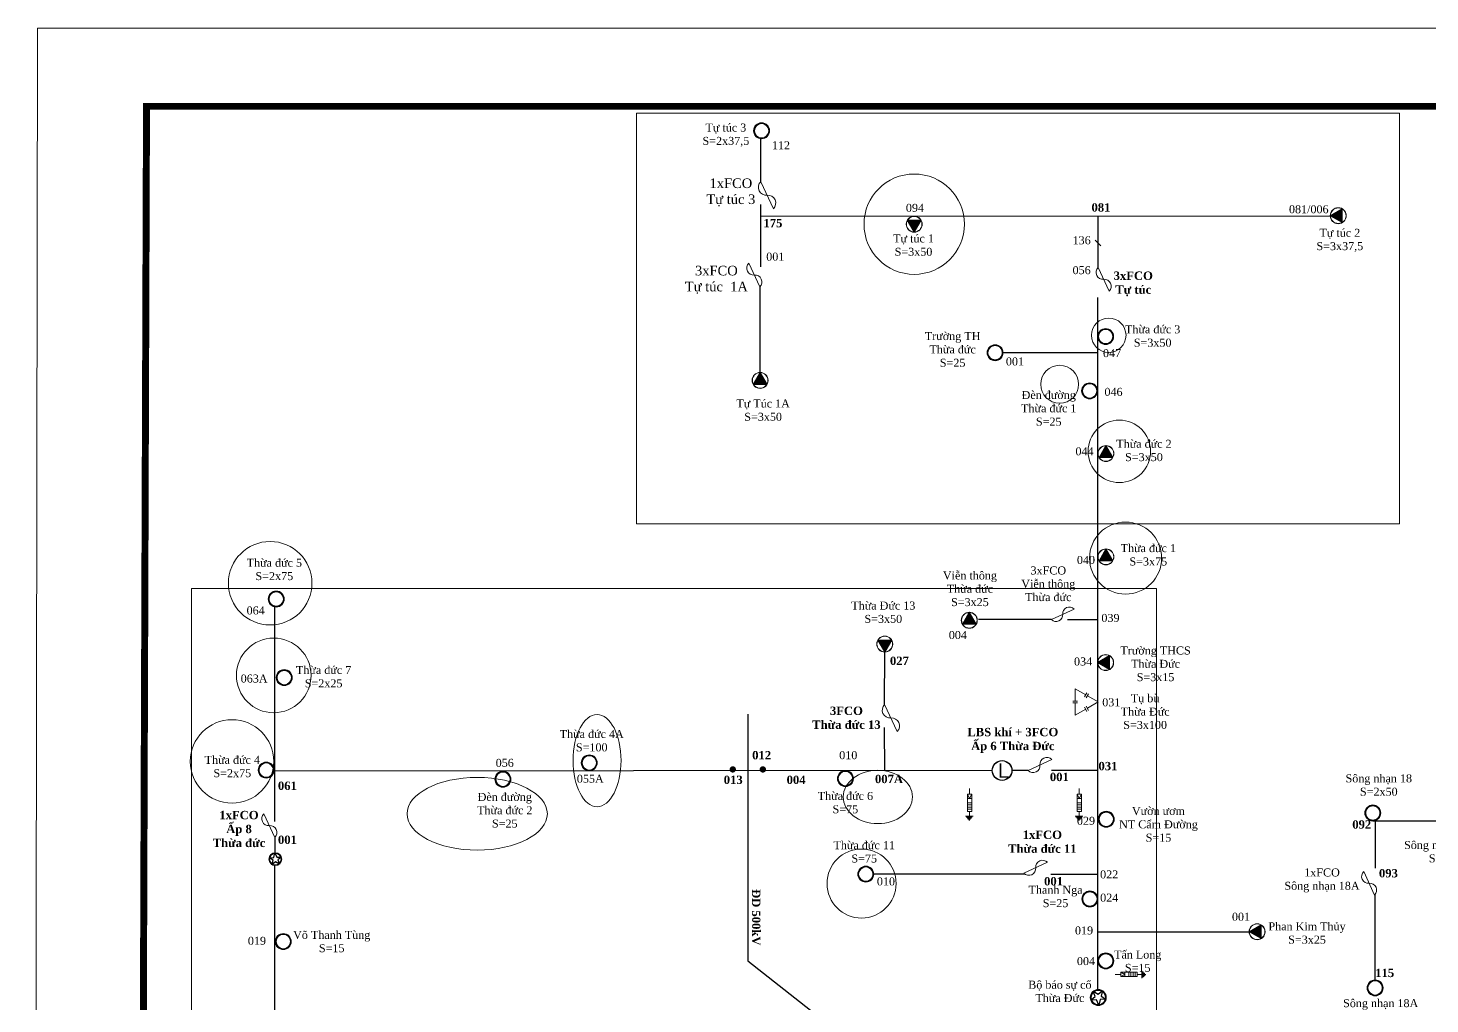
# Model space of a CAD drawing. Header units: inches. Extents: x 4393 to 9189, y -189 to 2360.
# Drawn here: x 4392.9 to 4876.5, y 1661.4 to 1998.1 of the extents above; entities that cross this region are included whole.
import ezdxf
from ezdxf.enums import TextEntityAlignment as Align

# ---------------------------------------------------------------- set-up
doc = ezdxf.new("R2010")
doc.units = ezdxf.units.IN
doc.header["$MEASUREMENT"] = 0
doc.layers.get('Defpoints').update_dxf_attribs({"lineweight": 13})
for name, color, linetype, lineweight in [('Day 220kV', 6, 'Continuous', 30), ('Day 22kV', 1, 'Continuous', 25), ('Khung', 7, 'Continuous', 20), ('TBA', 5, 'Continuous', 18), ('Text', 7, 'Continuous', 15), ('Thiet bi', 3, 'Continuous', 18)]:
    doc.layers.add(name, color=color, linetype=linetype, lineweight=lineweight)
doc.layers.add('TEXT477TANPHU', color=7, linetype='Continuous')
doc.styles.get("Standard").update_dxf_attribs({"font": 'arial.ttf'})
doc.styles.add('TimeNRoman', font='times.ttf')
doc.styles.add('TimeNRoman-B', font='timesbd.ttf')

# ---------------------------------------------------------------- blocks, each defined once
blk = doc.blocks.new('FCO')
at = {"color": 0}
blk.add_lwpolyline([(0, 0, 0.707499), (1.13, 0.53, -0.707499), (2.26, 1.05, -5.301682)], format="xyb", dxfattribs=at)
blk.add_lwpolyline([(0, 0), (2.26, 1.05)], dxfattribs=at)
blk = doc.blocks.new('TBA 3P')
h = blk.add_hatch(color=4)
h.set_gradient(color1=(0, 0, 255), one_color=1, tint=1, name='INVSPHERICAL')
h.paths.add_polyline_path([(-0.01, 1.58), (0, 1.6, 0.414214), (-0.8, 0.8, 0.131652), (-0.69, 0.4), (-0.68, 0.42, -0.12747), (-0.78, 0.8, -0.409402)])
h = blk.add_hatch(color=4)
h.set_gradient(color1=(0, 0, 255), one_color=1, tint=1, name='INVSPHERICAL')
h.paths.add_polyline_path([(0.8, 0.8, 1), (-0.8, 0.8, 1)])
h.paths.add_polyline_path([(-0.78, 0.8, -1), (0.78, 0.8, -1)], flags=16)
h = blk.add_hatch(color=4)
h.set_gradient(color1=(0, 0, 255), one_color=1, tint=1, name='SPHERICAL')
h.paths.add_polyline_path([(0, 1.6), (0.01, 1.58, -0.409402), (0.78, 0.8, -0.12747), (0.68, 0.42), (0.69, 0.4, 0.131652), (0.8, 0.8, 0.414214)])
h = blk.add_hatch()
h.set_pattern_fill('AR-HBONE', color=4, scale=0.25, style=0)
h.paths.add_polyline_path([(0.69, 0.4), (0.67, 0.4, -0.566432), (-0.67, 0.4), (-0.69, 0.4, 0.57735)])
at = {"color": 0}
blk.add_lwpolyline([(0, 1.6, 0, 1.39, 0), (0, 0.4, 0, 0, 0)], format="xyseb", dxfattribs=at)
blk.add_lwpolyline([(-0.69, 0.4), (0.69, 0.4), (0, 1.6)], close=True, dxfattribs=at)
for radius in [0.8, 0.778]:
    blk.add_circle((0, 0.8), radius, dxfattribs=at)
blk = doc.blocks.new('TBA 1P')
h = blk.add_hatch(color=4)
h.set_gradient(color1=(0, 0, 255), one_color=1, tint=1, name='SPHERICAL')
h.paths.add_polyline_path([(0.8, 0.8, 1), (-0.8, 0.8, 1)])
h.paths.add_polyline_path([(-0.77, 0.8, -1), (0.77, 0.8, -1)], flags=16)
at = {"color": 0}
for radius in [0.8, 0.769, 0.759, 0.759, 0.748, 0.737, 0.726, 0.715]:
    blk.add_circle((0, 0.8), radius, dxfattribs=at)
blk = doc.blocks.new('ngoi sao')
at = {"layer": 'Day 22kV', "color": 1}
for p, q in [((7789, 2470), (7803.5, 2474.7)), ((7803.5, 2465.3), (7789, 2470)), ((7803.5, 2474.7), (7803.5, 2490)), ((7803.5, 2490), (7812.5, 2477.6)), ((7812.5, 2477.6), (7827, 2482.3)), ((7827, 2482.3), (7818, 2470)), ((7818, 2470), (7827, 2457.7)), ((7803.5, 2450), (7803.5, 2465.3)), ((7812.5, 2462.4), (7803.5, 2450)), ((7827, 2457.7), (7812.5, 2462.4))]:
    blk.add_line(p, q, dxfattribs=at)
blk = doc.blocks.new('báo sự cố')
at = {"layer": 'Day 22kV', "color": 1, "xscale": 0.1313280000002237, "yscale": 0.1313280000002237, "zscale": 0.1313280000002237}
blk.add_blockref('ngoi sao', (6759.61, 2134.29, 3), dxfattribs=at)
at = {"layer": 'TBA', "xscale": 3.449999999999818, "yscale": 3.449999999999818, "zscale": 3.449999999999818, "rotation": 90}
blk.add_blockref('TBA 1P', (7788, 2458.76), dxfattribs=at)
blk = doc.blocks.new('LA')
at = {"color": 0}
for p, q in [((0.33, -2.28), (0.53, -2.69)), ((0.33, -2.28), (0.74, -2.28)), ((0.33, -3.92), (0.33, -2.28)), ((0.52, -1.72), (0.52, -2.28)), ((0.53, -2.69), (0.74, -2.28)), ((0.74, -2.28), (0.74, -3.92)), ((0.33, -2.69), (0.74, -2.69)), ((0.33, -3.1), (0.74, -3.1)), ((0.33, -3.3), (0.74, -3.3)), ((0.33, -3.51), (0.74, -3.51)), ((0.33, -3.71), (0.74, -3.71)), ((0.74, -3.92), (0.33, -3.92)), ((0.53, -3.92), (0.53, -4.39)), ((0.88, -4.39), (0.14, -4.39)), ((0.22, -4.48), (0.8, -4.48)), ((0.3, -4.58), (0.72, -4.58)), ((0.38, -4.67), (0.64, -4.67)), ((0.46, -4.77), (0.56, -4.77))]:
    blk.add_line(p, q, dxfattribs=at)
blk = doc.blocks.new('TU BU')
at = {"color": 0}
for points in [[(0.59, -1.02), (0, 0), (-0.59, -1.02)], [(-0.68, -1.18), (-1.27, -2.19), (-0.09, -2.19)], [(-0.48, -1.29), (-0.88, -1.06)], [(-0.39, -1.13), (-0.78, -0.9)], [(0.09, -2.19), (1.27, -2.19), (0.68, -1.18)], [(0.41, -1.13), (0.8, -0.9)], [(0.5, -1.29), (0.9, -1.06)], [(-0.09, -2.42), (-0.09, -1.96)], [(0.09, -2.42), (0.09, -1.96)]]:
    blk.add_lwpolyline(points, dxfattribs=at)
blk = doc.blocks.new('LBS khí')
blk.add_circle((1.09, -1.12), 3.4)
at = {"layer": 'TEXT477TANPHU', "color": 7, "true_color": 0xffffff, "insert": (-0.34, 1.36), "char_height": 5, "attachment_point": 1}
blk.add_mtext_dynamic_manual_height_columns('L', width=1.1505, gutter_width=1, heights=[0], dxfattribs=at)

msp = doc.modelspace()

# ---------------------------------------------------------------- linework, layer by layer
at = {"color": 4}
msp.add_line((4762, 1915.49), (4762, 1933.21), dxfattribs=at)
msp.add_circle((4728.88, 1741.93), 3.4)
at = {"layer": 'Day 220kV', "color": 6}
for p, q in [((4641.13, 1761.33), (4641.13, 1676.27)), ((4641.13, 1676.27), (4741.13, 1597.77))]:
    msp.add_line(p, q, dxfattribs=at)
at = {"layer": 'Day 22kV', "color": 50}
for p, q in [((4645.64, 1945.1), (4645.69, 1959.91)), ((4645.69, 1933.23), (4645.64, 1937.18)), ((4688.35, 1764.72), (4688.41, 1782.78)), ((4688.4, 1741.92), (4688.35, 1756.8))]:
    msp.add_line(p, q, dxfattribs=at)
at = {"layer": 'Day 22kV', "color": 6}
msp.add_line((4761.95, 1686.29), (4814.11, 1686.29), dxfattribs=at)
at = {"layer": 'Day 22kV', "color": 4}
for points in [[(4645.65, 1915.7), (4645.65, 1934.33)], [(4645.69, 1933.23), (4842.09, 1933.35)], [(4645.47, 1879.22), (4645.47, 1909.01)], [(4761.95, 1666.35), (4761.95, 1905.16)], [(4761.95, 1886.08), (4729.24, 1886.08)], [(4477.99, 1724.29), (4477.99, 1798.37)], [(4745.9, 1794.01), (4720.74, 1794.01)], [(4751.42, 1794.01), (4761.85, 1794.01)], [(4725.49, 1741.92), (4477.99, 1741.75)], [(4737.87, 1741.93), (4732.28, 1741.92)], [(4745.88, 1742.01), (4761.95, 1742.01)], [(4857.72, 1708.22), (4857.72, 1724.48)], [(4478.05, 1651.41), (4477.99, 1709)], [(4684.63, 1706.31), (4736.63, 1706.31)], [(4745.69, 1706.13), (4761.95, 1706.13)], [(4857.54, 1669.37), (4857.54, 1699.16)]]:
    msp.add_lwpolyline(points, dxfattribs=at)
at = {"layer": 'Day 22kV', "ltscale": 15}
msp.add_lwpolyline([(4762.99, 1922.92), (4761.02, 1924.89)], dxfattribs=at)
at = {"layer": 'Day 22kV', "const_width": 1.08}
for points in [[(4635.42, 1742.3, 1), (4636.53, 1742.3, 1), (4635.42, 1742.3, 2.414214)], [(4645.79, 1742.3, 1), (4646.91, 1742.3, 1), (4645.79, 1742.3, 2.414214)]]:
    msp.add_lwpolyline(points, format="xyb", dxfattribs=at)
at = {"layer": 'Day 22kV'}
msp.add_lwpolyline([(4856.77, 1724.5), (4908.03, 1724.5)], dxfattribs=at)
at = {"layer": 'Day 22kV', "color": 6}
msp.add_lwpolyline([(4478.07, 1713.49), (4478.07, 1718.8)], dxfattribs=at)
at = {"layer": 'Defpoints'}
msp.add_lwpolyline([(4392.87, -188.87), (7812.22, -188.46), (7812.16, 1998.11), (4396.1, 1998.09)], close=True, dxfattribs=at)
at = {"layer": 'Khung', "const_width": 2.4}
msp.add_lwpolyline([(4433.74, 1971.09), (4426.33, -167.86), (7785.22, -167.72), (7785.16, 1971.11)], close=True, dxfattribs=at)
at = {"layer": 'Text', "color": 2}
for points in [[(4865.95, 1827.01), (4602.75, 1827.01), (4602.75, 1968.69), (4865.95, 1968.69)], [(4449.27, 1804.74), (4782.18, 1804.74), (4782.18, 1652.74), (4449.27, 1652.74)]]:
    msp.add_lwpolyline(points, close=True, dxfattribs=at)
for centre, radius in [((4698.56, 1930.43), 17.31), ((4476.4, 1806.55), 14.4), ((4477.63, 1774.73), 12.87), ((4463.23, 1745.06), 14.4)]:
    msp.add_circle(centre, radius, dxfattribs=at)
at = {"layer": 'Text', "color": 3}
for centre, radius in [((4765.67, 1892.09), 5.96), ((4748.75, 1875.19), 6.54), ((4769.33, 1852.06), 10.77), ((4771.48, 1815.21), 12.44), ((4680.4, 1702.91), 11.9)]:
    msp.add_circle(centre, radius, dxfattribs=at)
at = {"layer": 'Text', "color": 2}
for centre, major_axis, ratio in [((4589.16, 1745.34), (0, -15.91), 0.519865), ((4686.01, 1732.8), (-11.95, 0), 0.768291), ((4547.81, 1726.98), (-24.2, 0), 0.518354)]:
    msp.add_ellipse(centre, major_axis=major_axis, ratio=ratio, dxfattribs=at)

# ---------------------------------------------------------------- block references
at = {"color": 0}
msp.add_blockref('LBS khí', (4727.79, 1743.04), dxfattribs=at)
at = {"layer": 'Day 22kV', "color": 6, "xscale": 0.8000000000000539, "yscale": 0.8000000000001819, "zscale": 0.8000000000000539, "rotation": 345.0685828218457}
msp.add_blockref('báo sự cố', (-2046.56, 1415.52), dxfattribs=at)
at = {"layer": 'Day 22kV', "color": 1, "rotation": 165.068582821896}
msp.add_blockref('báo sự cố', (12917.97, 2033.37), dxfattribs=at)
at = {"layer": 'TBA', "xscale": 3.450000000000728, "yscale": 3.450000000000728, "zscale": 3.450000000000728}
for name, p, rotation in [('TBA 1P', (4643.16, 1962.66), 270), ('TBA 3P', (4847.61, 1933.36), 90), ('TBA 3P', (4698.56, 1933.19), 180), ('TBA 1P', (4767.37, 1891.67), 90), ('TBA 1P', (4729.24, 1886.08), 90), ('TBA 1P', (4761.85, 1872.92), 90), ('TBA 1P', (4481.25, 1801.09), 90), ('TBA 3P', (4688.41, 1788.3), 180), ('TBA 3P', (4767.37, 1779.17), 90), ('TBA 1P', (4484.01, 1773.98), 90), ('TBA 1P', (4477.8, 1742.05), 90), ('TBA 3P', (4819.63, 1686.29), 90)]:
    msp.add_blockref(name, p, dxfattribs=dict(at, rotation=rotation))
for name, p in [('TBA 3P', (4645.41, 1873.76)), ('TBA 3P', (4764.71, 1848.54)), ('TBA 3P', (4764.71, 1812.88)), ('TBA 3P', (4717.57, 1790.99)), ('TBA 1P', (4586.48, 1741.8)), ('TBA 1P', (4556.69, 1736.16)), ('TBA 1P', (4674.84, 1736.38)), ('TBA 1P', (4764.82, 1722.33)), ('TBA 1P', (4856.77, 1724.5)), ('TBA 1P', (4681.87, 1703.4)), ('TBA 1P', (4759.16, 1694.83)), ('TBA 1P', (4480.92, 1680.14)), ('TBA 1P', (4764.64, 1673.45)), ('TBA 1P', (4857.57, 1664.15))]:
    msp.add_blockref(name, p, dxfattribs=at)
at = {"layer": 'Thiet bi'}
for name, p, xscale, yscale, zscale, rotation in [('FCO', (4645.64, 1945.1), 4.139999999999418, 4.139999999999418, 4.139999999999418, 270), ('FCO', (4645.32, 1908.8), 3.600000000000364, 3.600000000000364, 3.600000000000364, 90), ('FCO', (4762, 1915.49), 3.600000000000364, 3.600000000000364, 3.600000000000364, 270), ('TU BU', (4761.97, 1765.56), 3.600000000000364, 3.600000000000364, 3.600000000000364, 270), ('FCO', (4688.35, 1764.72), 4.139999999999418, 4.139999999999418, 4.139999999999418, 270), ('FCO', (4477.99, 1718.85), 3.600000000000364, 3.600000000000364, 3.600000000000364, 90), ('FCO', (4857.4, 1698.95), 3.600000000000364, 3.600000000000364, 3.600000000000364, 90), ('LA', (4761.95, 1669.75), 3.450000000000728, 3.450000000000728, 3.450000000000728, 90)]:
    msp.add_blockref(name, p, dxfattribs=dict(at, xscale=xscale, yscale=yscale, zscale=zscale, rotation=rotation))
for name, p, xscale, yscale, zscale in [('FCO', (4745.9, 1794.01), 3.450000000000728, 3.450000000000728, 3.450000000000728), ('FCO', (4737.87, 1741.93), 3.600000000000364, 3.600000000000364, 3.600000000000364), ('LA', (4715.73, 1741.92), 3.600000000000364, 3.600000000000364, 3.600000000000364), ('LA', (4753.58, 1741.92), 3.600000000000364, 3.600000000000364, 3.600000000000364), ('FCO', (4736.42, 1706.46), 3.600000000000364, 3.600000000000364, 3.600000000000364)]:
    msp.add_blockref(name, p, dxfattribs=dict(at, xscale=xscale, yscale=yscale, zscale=zscale))

# ---------------------------------------------------------------- texts
at = {"layer": 'Text'}
for s, height, style, p in [('112', 2.76, 'TimeNRoman', (4652.6, 1956.29)), ('094', 2.76, 'TimeNRoman', (4698.82, 1934.69)), ('081', 2.88, 'TimeNRoman-B', (4762.99, 1934.77)), ('081/006', 2.76, 'TimeNRoman', (4834.68, 1934.21)), ('175', 2.88, 'TimeNRoman-B', (4649.83, 1929.36)), ('136', 2.76, 'TimeNRoman', (4756.32, 1923.5)), ('001', 2.76, 'TimeNRoman', (4650.65, 1917.85)), ('056', 2.76, 'TimeNRoman', (4756.32, 1913.19)), ('047', 2.76, 'TimeNRoman', (4766.82, 1884.57)), ('001', 2.76, 'TimeNRoman', (4733.32, 1881.7)), ('046', 2.76, 'TimeNRoman', (4767.32, 1871.19)), ('044', 2.76, 'TimeNRoman', (4757.32, 1850.69)), ('040', 2.76, 'TimeNRoman', (4757.82, 1813.19)), ('064', 2.76, 'TimeNRoman', (4471.39, 1795.78)), ('039', 2.76, 'TimeNRoman', (4766.26, 1793.19)), ('004', 2.76, 'TimeNRoman', (4713.62, 1787.28)), ('027', 2.88, 'TimeNRoman-B', (4693.46, 1778.33)), ('034', 2.76, 'TimeNRoman', (4756.82, 1778.17)), ('063A', 2.76, 'TimeNRoman', (4470.86, 1772.28)), ('031', 2.76, 'TimeNRoman', (4766.56, 1764.08)), ('056', 2.76, 'TimeNRoman', (4557.32, 1743.19)), ('012', 2.88, 'TimeNRoman-B', (4645.93, 1745.77)), ('010', 2.76, 'TimeNRoman', (4675.82, 1745.83)), ('001', 2.88, 'TimeNRoman-B', (4748.63, 1738.27)), ('031', 2.88, 'TimeNRoman-B', (4765.4, 1742.01)), ('061', 2.88, 'TimeNRoman-B', (4482.33, 1735.22)), ('055A', 2.76, 'TimeNRoman', (4586.82, 1737.69)), ('013', 2.88, 'TimeNRoman-B', (4636.13, 1737.27)), ('004', 2.88, 'TimeNRoman-B', (4657.82, 1737.27)), ('007A', 2.88, 'TimeNRoman-B', (4689.87, 1737.56)), ('029', 2.76, 'TimeNRoman', (4757.82, 1723.19)), ('092', 2.88, 'TimeNRoman-B', (4852.95, 1721.86)), ('001', 2.88, 'TimeNRoman-B', (4482.35, 1716.59)), ('022', 2.76, 'TimeNRoman', (4765.82, 1704.69)), ('093', 2.88, 'TimeNRoman-B', (4862.15, 1705.04)), ('010', 2.76, 'TimeNRoman', (4688.82, 1702.28)), ('001', 2.88, 'TimeNRoman-B', (4746.63, 1702.27)), ('024', 2.76, 'TimeNRoman', (4765.84, 1696.66)), ('001', 2.76, 'TimeNRoman', (4811.3, 1690.09)), ('019', 2.76, 'TimeNRoman', (4757.15, 1685.36)), ('019', 2.76, 'TimeNRoman', (4471.83, 1681.78)), ('004', 2.76, 'TimeNRoman', (4757.82, 1674.78)), ('115', 2.88, 'TimeNRoman-B', (4860.87, 1670.64))]:
    msp.add_text(s, height=height, dxfattribs=dict(at, style=style)).set_placement(p, align=Align.CENTER)
at = {"layer": 'Text', "style": 'TimeNRoman-B'}
msp.add_text('ÐD 500kV', height=2.88, rotation=269.995, dxfattribs=at).set_placement((4642.63, 1691.27), align=Align.CENTER)
at = {"layer": 'Text', "attachment_point": 5}
for s, insert, char_height, width, style in [('Tự túc 3\\PS=2x37,5', (4633.6, 1961.15), 2.76, 34.1996, 'TimeNRoman'), ('1xFCO\\PTự túc 3', (4635.32, 1941.38), 3.312, 5.115907697472721e-15, 'TimeNRoman'), ('Tự túc 1\\PS=3x50', (4698.32, 1923.19), 2.76, 4.263256414560601e-15, 'TimeNRoman'), ('Tự túc 2\\PS=3x37,5', (4845.39, 1924.83), 2.76, 4.263256414560601e-15, 'TimeNRoman'), ('3xFCO\\PTự túc  1A', (4630.32, 1911.24), 3.312, 5.115907697472721e-15, 'TimeNRoman'), ('3xFCO\\PTự túc', (4774.13, 1909.83), 2.88, 35.6866, 'TimeNRoman-B'), ('Tr{\\fTimes New Roman|b0|i0|c163|p18;ư}ờng TH\\PThừa {\\fTimes New Roman|b0|i0|c238|p18;đ}ức\\PS=25', (4711.82, 1887.2), 2.76, 34.1996, 'TimeNRoman'), ('Thừa {\\fTimes New Roman|b0|i0|c238|p18;đ}ức 3\\PS=3x50', (4780.82, 1891.83), 2.76, 34.1996, 'TimeNRoman'), ('{\\fTimes New Roman|b0|i0|c238|p18;Đ}èn {\\fTimes New Roman|b0|i0|c238|p18;đ\\fTimes New Roman|b0|i0|c163|p18;ư}ờng\\PThừa {\\fTimes New Roman|b0|i0|c238|p18;đ}ức 1\\PS=25', (4744.97, 1866.88), 2.76, 34.1996, 'TimeNRoman'), ('Tự Túc 1A\\PS=3x50', (4646.44, 1866.25), 2.76, 34.1996, 'TimeNRoman'), ('Thừa {\\fTimes New Roman|b0|i0|c238|p18;đ}ức 2\\PS=3x50', (4777.82, 1852.33), 2.76, 34.1996, 'TimeNRoman'), ('Thừa {\\fTimes New Roman|b0|i0|c238|p18;đ}ức 1\\PS=3x75', (4779.32, 1816.33), 2.76, 34.1996, 'TimeNRoman'), ('Thừa {\\fTimes New Roman|b0|i0|c238|p18;đ}ức 5\\PS=2x75', (4477.83, 1811.28), 2.76, 34.1996, 'TimeNRoman'), ('Viễn thông\\PThừa {\\fTimes New Roman|b0|i0|c238|p34;đ}ức \\PS=3x25', (4717.78, 1804.61), 2.76, 34.1996, 'TimeNRoman'), ('3xFCO \\PViễn thông\\PThừa {\\fTimes New Roman|b0|i0|c238|p18;đ}ức', (4744.82, 1806.33), 2.76, 34.1996, 'TimeNRoman'), ('Thừa Đức 13\\PS=3x50', (4687.91, 1796.52), 2.76, 34.1996, 'TimeNRoman'), ('Tr{\\fTimes New Roman|b0|i0|c163|p18;ư}ờng THCS\\PThừa {\\fTimes New Roman|b0|i0|c238|p18;Đ}ức\\PS=3x15', (4781.82, 1778.71), 2.76, 34.1996, 'TimeNRoman'), ('Thừa {\\fTimes New Roman|b0|i0|c238|p18;đ}ức 7\\PS=2x25', (4494.83, 1774.28), 2.76, 34.1996, 'TimeNRoman'), ('Tụ bù \\PThừa {\\fTimes New Roman|b0|i0|c238|p18;Đ}ức\\PS=3x100', (4778.23, 1762.23), 2.76, 34.1996, 'TimeNRoman'), ('3FCO\\PThừa {\\fTimes New Roman|b1|i0|c238|p18;đ}ức 13', (4675.18, 1760.11), 2.88, 35.6866, 'TimeNRoman-B'), ('Thừa {\\fTimes New Roman|b0|i0|c238|p18;đ}ức 4A\\PS=100', (4587.32, 1752.19), 2.76, 34.1996, 'TimeNRoman'), ('LBS khí + 3FCO\\PẤp 6 Thừa Đức ', (4732.58, 1752.32), 2.88, 35.6866, 'TimeNRoman-B'), ('Thừa {\\fTimes New Roman|b0|i0|c238|p18;đ}ức 4\\PS=2x75', (4463.33, 1743.28), 2.76, 34.1996, 'TimeNRoman'), ('Sông nhạn 18\\PS=2x50', (4858.83, 1736.89), 2.76, 34.8665, 'TimeNRoman'), ('{\\fTimes New Roman|b0|i0|c238|p18;Đ}èn {\\fTimes New Roman|b0|i0|c238|p18;đ\\fTimes New Roman|b0|i0|c163|p18;ư}ờng\\PThừa {\\fTimes New Roman|b0|i0|c238|p18;đ}ức 2\\PS=25', (4557.32, 1728.19), 2.76, 34.1996, 'TimeNRoman'), ('Thừa {\\fTimes New Roman|b0|i0|c238|p18;đ}ức 6\\PS=75', (4674.82, 1730.83), 2.76, 34.1996, 'TimeNRoman'), ('1xFCO\\PẤp 8\\PThừa {\\fTimes New Roman|b1|i0|c238|p18;đ}ức', (4465.64, 1721.72), 2.88, 35.6866, 'TimeNRoman-B'), ('V{\\fTimes New Roman|b0|i0|c163|p18;ư}ờn {\\fTimes New Roman|b0|i0|c163|p18;ươ}m\\PNT Cẩm {\\fTimes New Roman|b0|i0|c238|p18;Đ\\fTimes New Roman|b0|i0|c163|p18;ư}ờng\\PS=15', (4782.82, 1723.33), 2.76, 34.1996, 'TimeNRoman'), ('Thừa {\\fTimes New Roman|b0|i0|c238|p18;đ}ức 11\\PS=75', (4681.32, 1713.83), 2.76, 34.1996, 'TimeNRoman'), ('1xFCO\\PThừa {\\fTimes New Roman|b1|i0|c238|p18;đ}ức 11', (4742.77, 1717.33), 2.88, 35.6866, 'TimeNRoman-B'), ('Sông nhạn 14A\\PS=75', (4880.52, 1713.89), 2.76, 34.8665, 'TimeNRoman'), ('1xFCO\\PSông nhạn 18A', (4839.24, 1703.99), 2.76, 34.8665, 'TimeNRoman'), ('Thanh Nga\\PS=25', (4747.32, 1698.43), 2.76, 34.1996, 'TimeNRoman'), ('Phan Kim Thủy\\PS=3x25', (4834.08, 1685.83), 2.76, 34.1996, 'TimeNRoman'), ('Võ Thanh Tùng\\PS=15', (4497.63, 1682.89), 2.76, 34.1996, 'TimeNRoman'), ('Tấn Long\\PS=15', (4775.67, 1676.1), 2.76, 34.1996, 'TimeNRoman'), ('Bộ báo sự cố\\PThừa Đức', (4748.82, 1665.69), 2.76, 23.6123, 'TimeNRoman'), ('Sông nhạn 18A\\PS= 75', (4859.48, 1659.32), 2.76, 34.8665, 'TimeNRoman')]:
    msp.add_mtext(s, dxfattribs=dict(at, insert=insert, char_height=char_height, width=width, style=style))
at = {"layer": 'TEXT477TANPHU', "color": 7, "true_color": 0xffffff, "insert": (4727.45, 1744.4), "char_height": 5, "attachment_point": 1}
msp.add_mtext_dynamic_manual_height_columns('L', width=1.1505, gutter_width=1, heights=[0], dxfattribs=at)

doc.saveas('drawing.dxf')
